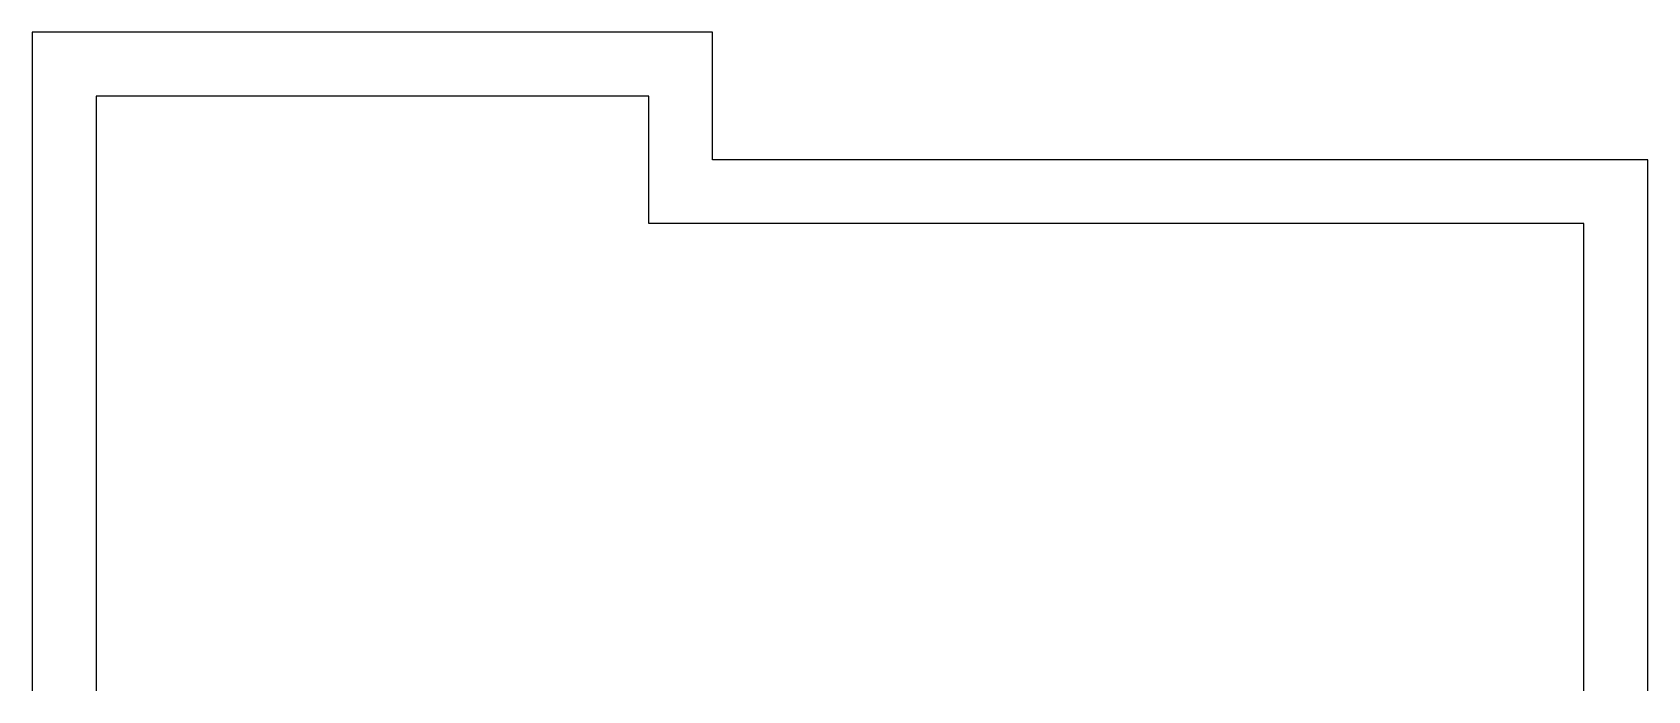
# Model space of a CAD drawing. Header units: millimetres. Extents: x -146909 to 4830753, y -683702 to -336947.
# Drawn here: x -146909 to -139309, y -419916 to -416816 of the extents above; entities that cross this region are included whole.
import ezdxf

# ---------------------------------------------------------------- set-up
doc = ezdxf.new("R2010")
doc.units = ezdxf.units.MM
doc.header["$MEASUREMENT"] = 0
doc.layers.add('mb_cot tang 1-3$0$Lift Car', color=214, linetype='Continuous')

msp = doc.modelspace()

# ---------------------------------------------------------------- linework, layer by layer
at = {"layer": 'mb_cot tang 1-3$0$Lift Car'}
for p, q in [((-143709.29439, -416815.71267), (-146909.29439, -416815.71267)), ((-146909.29439, -416815.71267), (-146909.29439, -419915.71267)), ((-143709.29439, -417415.71267), (-143709.29439, -416815.71267)), ((-144009.29439, -417115.71267), (-146609.29439, -417115.71267)), ((-146609.29439, -417115.71267), (-146609.29439, -419915.71267)), ((-144009.29439, -417715.71267), (-144009.29439, -417115.71267)), ((-139309.29439, -417415.71267), (-143709.29439, -417415.71267)), ((-139309.29439, -419915.71267), (-139309.29439, -417415.71267)), ((-139609.29439, -417715.71267), (-144009.29439, -417715.71267)), ((-139609.29439, -419915.71267), (-139609.29439, -417715.71267))]:
    msp.add_line(p, q, dxfattribs=at)

doc.saveas('drawing.dxf')
